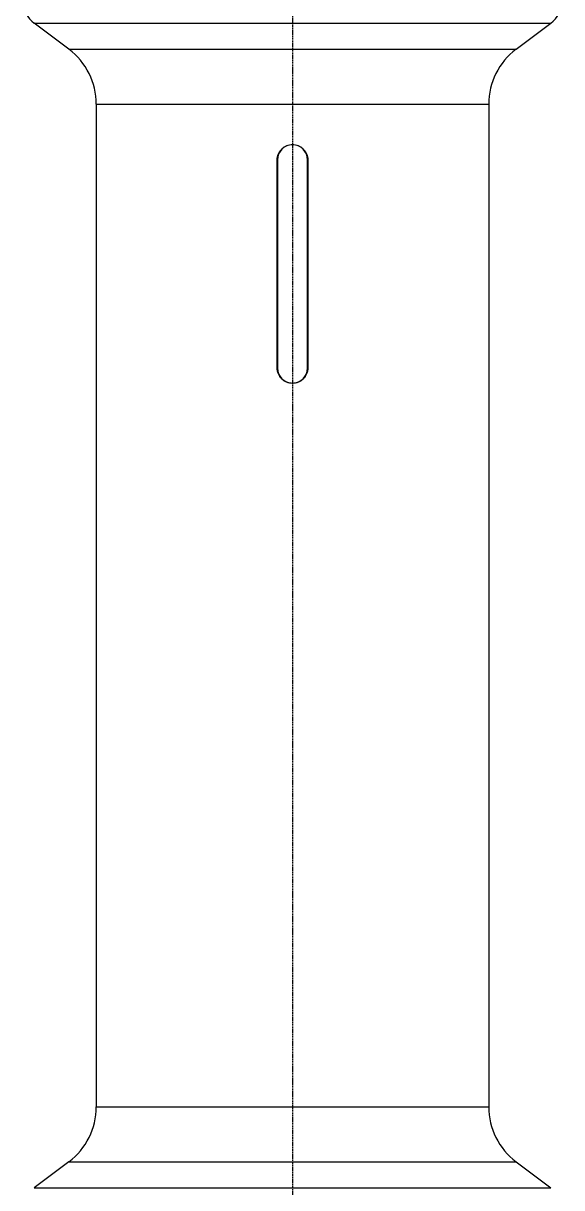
# Model space of a CAD drawing. Header units: millimetres. Extents: x 0 to 4378, y 0 to 2376.
# Drawn here: x 718.2 to 836.2, y 856.5 to 1111.5 of the extents above; entities that cross this region are included whole.
import ezdxf

# ---------------------------------------------------------------- set-up
doc = ezdxf.new("R2010")
doc.units = ezdxf.units.MM
doc.header["$LTSCALE"] = 0.2
doc.linetypes.add('CENTER2', pattern=[1.125, 0.75, -0.125, 0.125, -0.125])
doc.layers.add('02_Center Line', color=1, linetype='CENTER2')

# ---------------------------------------------------------------- blocks, each defined once
blk = doc.blocks.new('A$Cd3ae7b64')
for p, q in [((-56.6, 509.2), (56.6, 509.2)), ((-49, 503.5), (-56.6, 509.2)), ((49, 503.5), (56.6, 509.2)), ((-49, 503.5), (49, 503.5)), ((-43, 491.5), (43, 491.5)), ((-43, 491.5), (-43, 271.9)), ((43, 491.5), (43, 271.9)), ((-3.35, 433.7), (-3.35, 479.3)), ((-3.3, 479.3), (-3.3, 433.7)), ((3.3, 433.7), (3.3, 479.3)), ((3.35, 479.3), (3.35, 433.7)), ((-43, 271.9), (43, 271.9)), ((-49, 259.9), (-56.6, 254.2)), ((-49, 259.9), (49, 259.9)), ((49, 259.9), (56.6, 254.2)), ((-56.6, 254.2), (56.6, 254.2))]:
    blk.add_line(p, q)
for centre, radius, start, end in [((-53, 514), 6, 180, 233.1301), ((53, 514), 6, 306.8699, 0), ((-58, 491.5), 15, 0, 53.1301), ((58, 491.5), 15, 126.8699, 180), ((0, 479.3), 3.3, 0, 180), ((0, 433.7), 3.3, 180, 0), ((-58, 271.9), 15, 306.8699, 0), ((58, 271.9), 15, 180, 233.1301)]:
    blk.add_arc(centre, radius, start, end)
for points, knots in [([(-3.35, 479.3), (-3.35, 479.72), (-3.27, 480.17), (-2.92, 480.99), (-2.67, 481.37), (-2.07, 481.97), (-1.69, 482.22), (-0.87, 482.57), (-0.42, 482.65), (0, 482.65)], [-1.0099595, -1.0099595, -1.0099595, -1.0099595, -0.8837145, -0.8837145, -0.7574695, -0.7574695, -0.6312246, -0.6312246, -0.5049797, -0.5049797, -0.5049797, -0.5049797]), ([(0, 482.65), (0.42, 482.65), (0.87, 482.57), (1.69, 482.22), (2.07, 481.97), (2.67, 481.37), (2.92, 480.99), (3.27, 480.17), (3.35, 479.72), (3.35, 479.3)], [-0.5049797, -0.5049797, -0.5049797, -0.5049797, -0.3787349, -0.3787349, -0.25249, -0.25249, -0.126245, -0.126245, 0, 0, 0, 0]), ([(0, 430.35), (-0.42, 430.35), (-0.87, 430.43), (-1.69, 430.78), (-2.07, 431.03), (-2.67, 431.63), (-2.92, 432.01), (-3.27, 432.83), (-3.35, 433.28), (-3.35, 433.7)], [0.5049797, 0.5049797, 0.5049797, 0.5049797, 0.6312246, 0.6312246, 0.7574695, 0.7574695, 0.8837145, 0.8837145, 1.0099595, 1.0099595, 1.0099595, 1.0099595]), ([(3.35, 433.7), (3.35, 433.28), (3.27, 432.83), (2.92, 432.01), (2.67, 431.63), (2.07, 431.03), (1.69, 430.78), (0.87, 430.43), (0.42, 430.35), (0, 430.35)], [0, 0, 0, 0, 0.126245, 0.126245, 0.25249, 0.25249, 0.3787349, 0.3787349, 0.5049797, 0.5049797, 0.5049797, 0.5049797])]:
    blk.add_open_spline(points, degree=3, knots=knots)
at = {"layer": '02_Center Line'}
blk.add_line((0, 1153.01), (0, -16.53), dxfattribs=at)

msp = doc.modelspace()

# ---------------------------------------------------------------- block references
msp.add_blockref('A$Cd3ae7b64', (777.219, 602.257))

doc.saveas('drawing.dxf')
